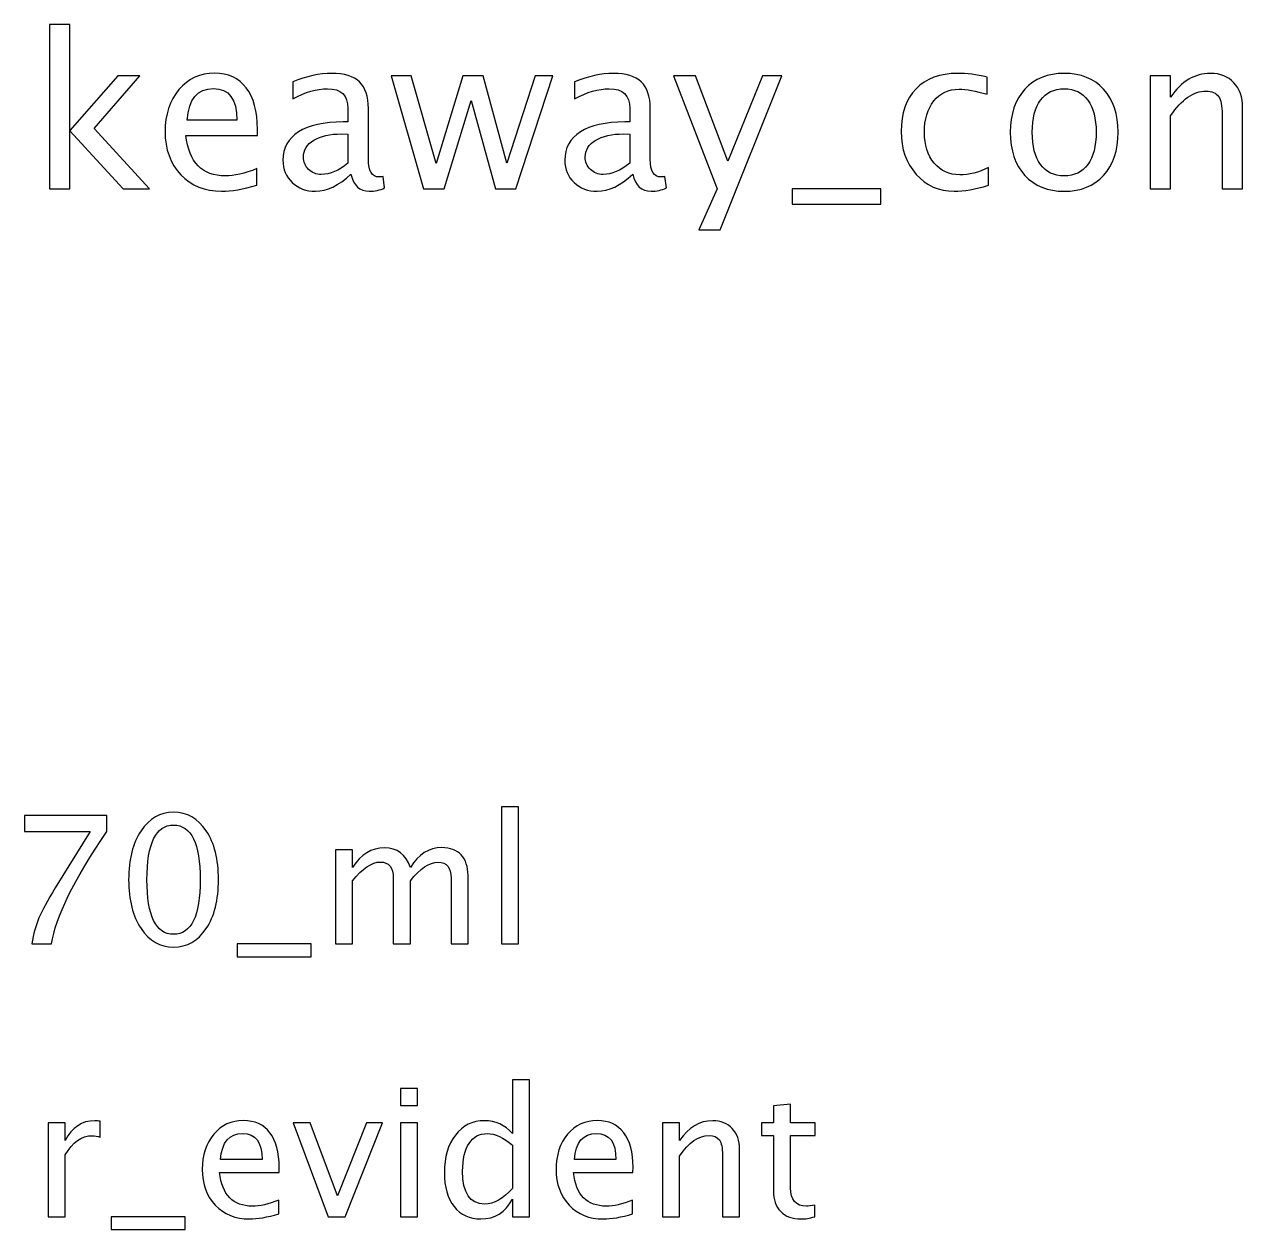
# Model space of a CAD drawing. Header units: centimetres. Extents: x -28.3 to 27.7, y -26.9 to 29.1.
# Drawn here: x -6.32 to 0.94, y 21.97 to 29.15 of the extents above; entities that cross this region are included whole.
import ezdxf

# ---------------------------------------------------------------- set-up
doc = ezdxf.new("R2010")
doc.units = ezdxf.units.CM
doc.header["$MEASUREMENT"] = 0
doc.layers.add('Layer 1', color=7, linetype='Continuous')

msp = doc.modelspace()

# ---------------------------------------------------------------- linework, layer by layer
at = {"layer": 'Layer 1'}
for points, knots in [([(-6.17231, 28.17044), (-6.17231, 28.17044), (-6.17231, 29.14961), (-6.17231, 29.14961), (-6.17231, 29.14961), (-6.17231, 29.14961), (-6.05039, 29.14961), (-6.05039, 29.14961), (-6.05039, 29.14961), (-6.05039, 29.14961), (-6.05039, 28.51694), (-6.05039, 28.51694), (-6.05039, 28.51694), (-6.05039, 28.51694), (-5.76464, 28.84354), (-5.76464, 28.84354), (-5.76464, 28.84354), (-5.76464, 28.84354), (-5.63298, 28.84354), (-5.63298, 28.84354), (-5.63298, 28.84354), (-5.63298, 28.84354), (-5.90603, 28.52943), (-5.90603, 28.52943), (-5.90603, 28.52943), (-5.90603, 28.52943), (-5.57583, 28.17044), (-5.57583, 28.17044), (-5.57583, 28.17044), (-5.57583, 28.17044), (-5.73289, 28.17044), (-5.73289, 28.17044), (-5.73289, 28.17044), (-5.73289, 28.17044), (-6.05039, 28.51567), (-6.05039, 28.51567), (-6.05039, 28.51567), (-6.05039, 28.51567), (-6.05039, 28.17044), (-6.05039, 28.17044), (-6.05039, 28.17044), (-6.05039, 28.17044), (-6.17231, 28.17044), (-6.17231, 28.17044)], [0, 0, 0, 0, 0.0833333, 0.0833333, 0.0833333, 0.0833333, 0.1666667, 0.1666667, 0.1666667, 0.1666667, 0.25, 0.25, 0.25, 0.25, 0.3333333, 0.3333333, 0.3333333, 0.3333333, 0.4166667, 0.4166667, 0.4166667, 0.4166667, 0.5, 0.5, 0.5, 0.5, 0.5833333, 0.5833333, 0.5833333, 0.5833333, 0.6666667, 0.6666667, 0.6666667, 0.6666667, 0.75, 0.75, 0.75, 0.75, 0.8333333, 0.8333333, 0.8333333, 0.8333333, 1, 1, 1, 1]), ([(-4.93596, 28.19203), (-5.01787, 28.16748), (-5.08794, 28.1552), (-5.14636, 28.1552), (-5.14636, 28.1552), (-5.24605, 28.1552), (-5.32712, 28.18822), (-5.38956, 28.25405), (-5.38956, 28.25405), (-5.452, 28.31988), (-5.48333, 28.40518), (-5.48333, 28.51017), (-5.48333, 28.51017), (-5.48333, 28.61198), (-5.45581, 28.69559), (-5.40057, 28.76099), (-5.40057, 28.76099), (-5.34532, 28.82618), (-5.27463, 28.85878), (-5.18848, 28.85878), (-5.18848, 28.85878), (-5.10699, 28.85878), (-5.04391, 28.82978), (-4.99946, 28.77179), (-4.99946, 28.77179), (-4.95501, 28.71379), (-4.93278, 28.63166), (-4.93278, 28.52519), (-4.93278, 28.52519), (-4.93278, 28.52519), (-4.93342, 28.48794), (-4.93342, 28.48794), (-4.93342, 28.48794), (-4.93342, 28.48794), (-5.35887, 28.48794), (-5.35887, 28.48794), (-5.35887, 28.48794), (-5.34109, 28.32707), (-5.26256, 28.24664), (-5.1235, 28.24664), (-5.1235, 28.24664), (-5.07248, 28.24664), (-5.01004, 28.26103), (-4.93596, 28.28982), (-4.93596, 28.28982), (-4.93596, 28.28982), (-4.93596, 28.19203), (-4.93596, 28.19203)], [0, 0, 0, 0, 0.0769231, 0.0769231, 0.0769231, 0.0769231, 0.1538462, 0.1538462, 0.1538462, 0.1538462, 0.2307692, 0.2307692, 0.2307692, 0.2307692, 0.3076923, 0.3076923, 0.3076923, 0.3076923, 0.3846154, 0.3846154, 0.3846154, 0.3846154, 0.4615385, 0.4615385, 0.4615385, 0.4615385, 0.5384615, 0.5384615, 0.5384615, 0.5384615, 0.6153846, 0.6153846, 0.6153846, 0.6153846, 0.6923077, 0.6923077, 0.6923077, 0.6923077, 0.7692308, 0.7692308, 0.7692308, 0.7692308, 0.8461538, 0.8461538, 0.8461538, 0.8461538, 1, 1, 1, 1]), ([(-4.37547, 28.25617), (-4.4487, 28.18886), (-4.51919, 28.1552), (-4.58692, 28.1552), (-4.58692, 28.1552), (-4.64259, 28.1552), (-4.68895, 28.17256), (-4.72556, 28.20748), (-4.72556, 28.20748), (-4.76239, 28.24241), (-4.78081, 28.28643), (-4.78081, 28.33956), (-4.78081, 28.33956), (-4.78081, 28.41301), (-4.74991, 28.46953), (-4.6881, 28.5089), (-4.6881, 28.5089), (-4.62629, 28.54827), (-4.5376, 28.56795), (-4.42203, 28.56795), (-4.42203, 28.56795), (-4.42203, 28.56795), (-4.39346, 28.56795), (-4.39346, 28.56795), (-4.39346, 28.56795), (-4.39346, 28.56795), (-4.39346, 28.64902), (-4.39346, 28.64902), (-4.39346, 28.64902), (-4.39346, 28.72712), (-4.4341, 28.76607), (-4.51559, 28.76607), (-4.51559, 28.76607), (-4.57867, 28.76607), (-4.64767, 28.74617), (-4.72239, 28.70638), (-4.72239, 28.70638), (-4.72239, 28.70638), (-4.72239, 28.80671), (-4.72239, 28.80671), (-4.72239, 28.80671), (-4.64026, 28.84058), (-4.56279, 28.85751), (-4.49019, 28.85751), (-4.49019, 28.85751), (-4.41547, 28.85751), (-4.36023, 28.84058), (-4.32488, 28.8065), (-4.32488, 28.8065), (-4.28932, 28.77242), (-4.27154, 28.71993), (-4.27154, 28.64902), (-4.27154, 28.64902), (-4.27154, 28.64902), (-4.27154, 28.34485), (-4.27154, 28.34485), (-4.27154, 28.34485), (-4.27154, 28.27522), (-4.25016, 28.24029), (-4.20719, 28.24029), (-4.20719, 28.24029), (-4.2019, 28.24029), (-4.19407, 28.24114), (-4.1837, 28.24283), (-4.1837, 28.24283), (-4.1837, 28.24283), (-4.17502, 28.1751), (-4.17502, 28.1751), (-4.17502, 28.1751), (-4.20275, 28.16176), (-4.23323, 28.1552), (-4.26667, 28.1552), (-4.26667, 28.1552), (-4.32361, 28.1552), (-4.3598, 28.18886), (-4.37547, 28.25617)], [0, 0, 0, 0, 0.05, 0.05, 0.05, 0.05, 0.1, 0.1, 0.1, 0.1, 0.15, 0.15, 0.15, 0.15, 0.2, 0.2, 0.2, 0.2, 0.25, 0.25, 0.25, 0.25, 0.3, 0.3, 0.3, 0.3, 0.35, 0.35, 0.35, 0.35, 0.4, 0.4, 0.4, 0.4, 0.45, 0.45, 0.45, 0.45, 0.5, 0.5, 0.5, 0.5, 0.55, 0.55, 0.55, 0.55, 0.6, 0.6, 0.6, 0.6, 0.65, 0.65, 0.65, 0.65, 0.7, 0.7, 0.7, 0.7, 0.75, 0.75, 0.75, 0.75, 0.8, 0.8, 0.8, 0.8, 0.85, 0.85, 0.85, 0.85, 0.9, 0.9, 0.9, 0.9, 1, 1, 1, 1]), ([(-3.9424, 28.17044), (-3.9424, 28.17044), (-4.13544, 28.84354), (-4.13544, 28.84354), (-4.13544, 28.84354), (-4.13544, 28.84354), (-4.01648, 28.84354), (-4.01648, 28.84354), (-4.01648, 28.84354), (-4.01648, 28.84354), (-3.86853, 28.32094), (-3.86853, 28.32094), (-3.86853, 28.32094), (-3.86853, 28.32094), (-3.70893, 28.84354), (-3.70893, 28.84354), (-3.70893, 28.84354), (-3.70893, 28.84354), (-3.58701, 28.84354), (-3.58701, 28.84354), (-3.58701, 28.84354), (-3.58701, 28.84354), (-3.44668, 28.32178), (-3.44668, 28.32178), (-3.44668, 28.32178), (-3.44668, 28.32178), (-3.27692, 28.84354), (-3.27692, 28.84354), (-3.27692, 28.84354), (-3.27692, 28.84354), (-3.17278, 28.84354), (-3.17278, 28.84354), (-3.17278, 28.84354), (-3.17278, 28.84354), (-3.39249, 28.17044), (-3.39249, 28.17044), (-3.39249, 28.17044), (-3.39249, 28.17044), (-3.51441, 28.17044), (-3.51441, 28.17044), (-3.51441, 28.17044), (-3.51441, 28.17044), (-3.65877, 28.69537), (-3.65877, 28.69537), (-3.65877, 28.69537), (-3.65877, 28.69537), (-3.82048, 28.17044), (-3.82048, 28.17044), (-3.82048, 28.17044), (-3.82048, 28.17044), (-3.9424, 28.17044), (-3.9424, 28.17044)], [0, 0, 0, 0, 0.0714286, 0.0714286, 0.0714286, 0.0714286, 0.1428571, 0.1428571, 0.1428571, 0.1428571, 0.2142857, 0.2142857, 0.2142857, 0.2142857, 0.2857143, 0.2857143, 0.2857143, 0.2857143, 0.3571429, 0.3571429, 0.3571429, 0.3571429, 0.4285714, 0.4285714, 0.4285714, 0.4285714, 0.5, 0.5, 0.5, 0.5, 0.5714286, 0.5714286, 0.5714286, 0.5714286, 0.6428571, 0.6428571, 0.6428571, 0.6428571, 0.7142857, 0.7142857, 0.7142857, 0.7142857, 0.7857143, 0.7857143, 0.7857143, 0.7857143, 0.8571429, 0.8571429, 0.8571429, 0.8571429, 1, 1, 1, 1]), ([(-2.69568, 28.25617), (-2.76891, 28.18886), (-2.8394, 28.1552), (-2.90713, 28.1552), (-2.90713, 28.1552), (-2.9628, 28.1552), (-3.00916, 28.17256), (-3.04577, 28.20748), (-3.04577, 28.20748), (-3.0826, 28.24241), (-3.10102, 28.28643), (-3.10102, 28.33956), (-3.10102, 28.33956), (-3.10102, 28.41301), (-3.07012, 28.46953), (-3.00831, 28.5089), (-3.00831, 28.5089), (-2.9465, 28.54827), (-2.85781, 28.56795), (-2.74224, 28.56795), (-2.74224, 28.56795), (-2.74224, 28.56795), (-2.71367, 28.56795), (-2.71367, 28.56795), (-2.71367, 28.56795), (-2.71367, 28.56795), (-2.71367, 28.64902), (-2.71367, 28.64902), (-2.71367, 28.64902), (-2.71367, 28.72712), (-2.75431, 28.76607), (-2.8358, 28.76607), (-2.8358, 28.76607), (-2.89888, 28.76607), (-2.96788, 28.74617), (-3.0426, 28.70638), (-3.0426, 28.70638), (-3.0426, 28.70638), (-3.0426, 28.80671), (-3.0426, 28.80671), (-3.0426, 28.80671), (-2.96047, 28.84058), (-2.883, 28.85751), (-2.8104, 28.85751), (-2.8104, 28.85751), (-2.73568, 28.85751), (-2.68044, 28.84058), (-2.64509, 28.8065), (-2.64509, 28.8065), (-2.60953, 28.77242), (-2.59175, 28.71993), (-2.59175, 28.64902), (-2.59175, 28.64902), (-2.59175, 28.64902), (-2.59175, 28.34485), (-2.59175, 28.34485), (-2.59175, 28.34485), (-2.59175, 28.27522), (-2.57037, 28.24029), (-2.5274, 28.24029), (-2.5274, 28.24029), (-2.52211, 28.24029), (-2.51428, 28.24114), (-2.50391, 28.24283), (-2.50391, 28.24283), (-2.50391, 28.24283), (-2.49523, 28.1751), (-2.49523, 28.1751), (-2.49523, 28.1751), (-2.52296, 28.16176), (-2.55344, 28.1552), (-2.58688, 28.1552), (-2.58688, 28.1552), (-2.64382, 28.1552), (-2.68001, 28.18886), (-2.69568, 28.25617)], [0, 0, 0, 0, 0.05, 0.05, 0.05, 0.05, 0.1, 0.1, 0.1, 0.1, 0.15, 0.15, 0.15, 0.15, 0.2, 0.2, 0.2, 0.2, 0.25, 0.25, 0.25, 0.25, 0.3, 0.3, 0.3, 0.3, 0.35, 0.35, 0.35, 0.35, 0.4, 0.4, 0.4, 0.4, 0.45, 0.45, 0.45, 0.45, 0.5, 0.5, 0.5, 0.5, 0.55, 0.55, 0.55, 0.55, 0.6, 0.6, 0.6, 0.6, 0.65, 0.65, 0.65, 0.65, 0.7, 0.7, 0.7, 0.7, 0.75, 0.75, 0.75, 0.75, 0.8, 0.8, 0.8, 0.8, 0.85, 0.85, 0.85, 0.85, 0.9, 0.9, 0.9, 0.9, 1, 1, 1, 1]), ([(-2.30156, 27.92533), (-2.30156, 27.92533), (-2.19234, 28.16959), (-2.19234, 28.16959), (-2.19234, 28.16959), (-2.19234, 28.16959), (-2.45311, 28.84354), (-2.45311, 28.84354), (-2.45311, 28.84354), (-2.45311, 28.84354), (-2.3223, 28.84354), (-2.3223, 28.84354), (-2.3223, 28.84354), (-2.3223, 28.84354), (-2.12841, 28.33385), (-2.12841, 28.33385), (-2.12841, 28.33385), (-2.12841, 28.33385), (-1.92161, 28.84354), (-1.92161, 28.84354), (-1.92161, 28.84354), (-1.92161, 28.84354), (-1.80668, 28.84354), (-1.80668, 28.84354), (-1.80668, 28.84354), (-1.80668, 28.84354), (-2.17456, 27.92533), (-2.17456, 27.92533), (-2.17456, 27.92533), (-2.17456, 27.92533), (-2.30156, 27.92533), (-2.30156, 27.92533)], [0, 0, 0, 0, 0.1111111, 0.1111111, 0.1111111, 0.1111111, 0.2222222, 0.2222222, 0.2222222, 0.2222222, 0.3333333, 0.3333333, 0.3333333, 0.3333333, 0.4444444, 0.4444444, 0.4444444, 0.4444444, 0.5555556, 0.5555556, 0.5555556, 0.5555556, 0.6666667, 0.6666667, 0.6666667, 0.6666667, 0.7777778, 0.7777778, 0.7777778, 0.7777778, 1, 1, 1, 1]), ([(-0.57541, 28.19076), (-0.65436, 28.16705), (-0.72252, 28.1552), (-0.77988, 28.1552), (-0.77988, 28.1552), (-0.8709, 28.1552), (-0.94625, 28.18886), (-1.00615, 28.25595), (-1.00615, 28.25595), (-1.06605, 28.32326), (-1.09611, 28.40814), (-1.09611, 28.51038), (-1.09611, 28.51038), (-1.09611, 28.6196), (-1.06648, 28.7049), (-1.00721, 28.76586), (-1.00721, 28.76586), (-0.94794, 28.82703), (-0.86518, 28.85751), (-0.75892, 28.85751), (-0.75892, 28.85751), (-0.70664, 28.85751), (-0.6478, 28.85031), (-0.58303, 28.83592), (-0.58303, 28.83592), (-0.58303, 28.83592), (-0.58303, 28.73305), (-0.58303, 28.73305), (-0.58303, 28.73305), (-0.65182, 28.75337), (-0.70791, 28.76353), (-0.75109, 28.76353), (-0.75109, 28.76353), (-0.81375, 28.76353), (-0.86391, 28.74004), (-0.90138, 28.69326), (-0.90138, 28.69326), (-0.93884, 28.64648), (-0.95768, 28.58404), (-0.95768, 28.50614), (-0.95768, 28.50614), (-0.95768, 28.43058), (-0.93821, 28.36962), (-0.89947, 28.32284), (-0.89947, 28.32284), (-0.86074, 28.27627), (-0.81015, 28.25299), (-0.74728, 28.25299), (-0.74728, 28.25299), (-0.69161, 28.25299), (-0.63446, 28.26738), (-0.57541, 28.29617), (-0.57541, 28.29617), (-0.57541, 28.29617), (-0.57541, 28.19076), (-0.57541, 28.19076)], [0, 0, 0, 0, 0.0666667, 0.0666667, 0.0666667, 0.0666667, 0.1333333, 0.1333333, 0.1333333, 0.1333333, 0.2, 0.2, 0.2, 0.2, 0.2666667, 0.2666667, 0.2666667, 0.2666667, 0.3333333, 0.3333333, 0.3333333, 0.3333333, 0.4, 0.4, 0.4, 0.4, 0.4666667, 0.4666667, 0.4666667, 0.4666667, 0.5333333, 0.5333333, 0.5333333, 0.5333333, 0.6, 0.6, 0.6, 0.6, 0.6666667, 0.6666667, 0.6666667, 0.6666667, 0.7333333, 0.7333333, 0.7333333, 0.7333333, 0.8, 0.8, 0.8, 0.8, 0.8666667, 0.8666667, 0.8666667, 0.8666667, 1, 1, 1, 1]), ([(-0.12435, 28.1552), (-0.2232, 28.1552), (-0.30151, 28.18674), (-0.35909, 28.24982), (-0.35909, 28.24982), (-0.41687, 28.31289), (-0.44566, 28.39862), (-0.44566, 28.50678), (-0.44566, 28.50678), (-0.44566, 28.61473), (-0.41687, 28.70024), (-0.35909, 28.76311), (-0.35909, 28.76311), (-0.30151, 28.82597), (-0.2232, 28.85751), (-0.12435, 28.85751), (-0.12435, 28.85751), (-0.0255, 28.85751), (0.05282, 28.82597), (0.11039, 28.76311), (0.11039, 28.76311), (0.16817, 28.70024), (0.19696, 28.61473), (0.19696, 28.50678), (0.19696, 28.50678), (0.19696, 28.39862), (0.16817, 28.31289), (0.11039, 28.24982), (0.11039, 28.24982), (0.05282, 28.18674), (-0.0255, 28.1552), (-0.12435, 28.1552)], [0, 0, 0, 0, 0.1111111, 0.1111111, 0.1111111, 0.1111111, 0.2222222, 0.2222222, 0.2222222, 0.2222222, 0.3333333, 0.3333333, 0.3333333, 0.3333333, 0.4444444, 0.4444444, 0.4444444, 0.4444444, 0.5555556, 0.5555556, 0.5555556, 0.5555556, 0.6666667, 0.6666667, 0.6666667, 0.6666667, 0.7777778, 0.7777778, 0.7777778, 0.7777778, 1, 1, 1, 1]), ([(0.38788, 28.17044), (0.38788, 28.17044), (0.38788, 28.84354), (0.38788, 28.84354), (0.38788, 28.84354), (0.38788, 28.84354), (0.5098, 28.84354), (0.5098, 28.84354), (0.5098, 28.84354), (0.5098, 28.84354), (0.5098, 28.71633), (0.5098, 28.71633), (0.5098, 28.71633), (0.57436, 28.81052), (0.65352, 28.85751), (0.74708, 28.85751), (0.74708, 28.85751), (0.80592, 28.85751), (0.8527, 28.8391), (0.8872, 28.80205), (0.8872, 28.80205), (0.9217, 28.76522), (0.93906, 28.71548), (0.93906, 28.65325), (0.93906, 28.65325), (0.93906, 28.65325), (0.93906, 28.17044), (0.93906, 28.17044), (0.93906, 28.17044), (0.93906, 28.17044), (0.81714, 28.17044), (0.81714, 28.17044), (0.81714, 28.17044), (0.81714, 28.17044), (0.81714, 28.61346), (0.81714, 28.61346), (0.81714, 28.61346), (0.81714, 28.66341), (0.80973, 28.69897), (0.79513, 28.72014), (0.79513, 28.72014), (0.78031, 28.74152), (0.75597, 28.7521), (0.72189, 28.7521), (0.72189, 28.7521), (0.64696, 28.7521), (0.57626, 28.70321), (0.5098, 28.60542), (0.5098, 28.60542), (0.5098, 28.60542), (0.5098, 28.17044), (0.5098, 28.17044), (0.5098, 28.17044), (0.5098, 28.17044), (0.38788, 28.17044), (0.38788, 28.17044)], [0, 0, 0, 0, 0.0666667, 0.0666667, 0.0666667, 0.0666667, 0.1333333, 0.1333333, 0.1333333, 0.1333333, 0.2, 0.2, 0.2, 0.2, 0.2666667, 0.2666667, 0.2666667, 0.2666667, 0.3333333, 0.3333333, 0.3333333, 0.3333333, 0.4, 0.4, 0.4, 0.4, 0.4666667, 0.4666667, 0.4666667, 0.4666667, 0.5333333, 0.5333333, 0.5333333, 0.5333333, 0.6, 0.6, 0.6, 0.6, 0.6666667, 0.6666667, 0.6666667, 0.6666667, 0.7333333, 0.7333333, 0.7333333, 0.7333333, 0.8, 0.8, 0.8, 0.8, 0.8666667, 0.8666667, 0.8666667, 0.8666667, 1, 1, 1, 1]), ([(-5.35252, 28.57938), (-5.35252, 28.57938), (-5.05534, 28.57938), (-5.05534, 28.57938), (-5.05534, 28.57938), (-5.05534, 28.70469), (-5.10212, 28.76734), (-5.19546, 28.76734), (-5.19546, 28.76734), (-5.28944, 28.76734), (-5.34172, 28.70469), (-5.35252, 28.57938)], [0, 0, 0, 0, 0.25, 0.25, 0.25, 0.25, 0.5, 0.5, 0.5, 0.5, 1, 1, 1, 1]), ([(-0.12456, 28.24664), (-0.06424, 28.24664), (-0.01725, 28.26929), (0.0162, 28.3148), (0.0162, 28.3148), (0.04943, 28.36009), (0.06615, 28.42423), (0.06615, 28.50678), (0.06615, 28.50678), (0.06615, 28.58912), (0.04943, 28.65304), (0.0162, 28.69834), (0.0162, 28.69834), (-0.01725, 28.74342), (-0.06424, 28.76607), (-0.12456, 28.76607), (-0.12456, 28.76607), (-0.1851, 28.76607), (-0.23209, 28.74342), (-0.26511, 28.69834), (-0.26511, 28.69834), (-0.29834, 28.65304), (-0.31485, 28.58912), (-0.31485, 28.50678), (-0.31485, 28.50678), (-0.31485, 28.42423), (-0.29834, 28.36009), (-0.26511, 28.3148), (-0.26511, 28.3148), (-0.23209, 28.26929), (-0.1851, 28.24664), (-0.12456, 28.24664)], [0, 0, 0, 0, 0.1111111, 0.1111111, 0.1111111, 0.1111111, 0.2222222, 0.2222222, 0.2222222, 0.2222222, 0.3333333, 0.3333333, 0.3333333, 0.3333333, 0.4444444, 0.4444444, 0.4444444, 0.4444444, 0.5555556, 0.5555556, 0.5555556, 0.5555556, 0.6666667, 0.6666667, 0.6666667, 0.6666667, 0.7777778, 0.7777778, 0.7777778, 0.7777778, 1, 1, 1, 1]), ([(-4.39346, 28.32263), (-4.39346, 28.32263), (-4.39346, 28.49556), (-4.39346, 28.49556), (-4.39346, 28.49556), (-4.39346, 28.49556), (-4.43262, 28.49683), (-4.43262, 28.49683), (-4.43262, 28.49683), (-4.50035, 28.49683), (-4.55496, 28.48434), (-4.59666, 28.45937), (-4.59666, 28.45937), (-4.63815, 28.43418), (-4.65889, 28.40095), (-4.65889, 28.35946), (-4.65889, 28.35946), (-4.65889, 28.33046), (-4.64852, 28.30591), (-4.62799, 28.2858), (-4.62799, 28.2858), (-4.60724, 28.26569), (-4.58205, 28.25553), (-4.55221, 28.25553), (-4.55221, 28.25553), (-4.50141, 28.25553), (-4.44849, 28.27797), (-4.39346, 28.32263)], [0, 0, 0, 0, 0.125, 0.125, 0.125, 0.125, 0.25, 0.25, 0.25, 0.25, 0.375, 0.375, 0.375, 0.375, 0.5, 0.5, 0.5, 0.5, 0.625, 0.625, 0.625, 0.625, 0.75, 0.75, 0.75, 0.75, 1, 1, 1, 1]), ([(-2.71367, 28.32263), (-2.71367, 28.32263), (-2.71367, 28.49556), (-2.71367, 28.49556), (-2.71367, 28.49556), (-2.71367, 28.49556), (-2.75283, 28.49683), (-2.75283, 28.49683), (-2.75283, 28.49683), (-2.82056, 28.49683), (-2.87517, 28.48434), (-2.91687, 28.45937), (-2.91687, 28.45937), (-2.95836, 28.43418), (-2.9791, 28.40095), (-2.9791, 28.35946), (-2.9791, 28.35946), (-2.9791, 28.33046), (-2.96873, 28.30591), (-2.9482, 28.2858), (-2.9482, 28.2858), (-2.92745, 28.26569), (-2.90226, 28.25553), (-2.87242, 28.25553), (-2.87242, 28.25553), (-2.82162, 28.25553), (-2.7687, 28.27797), (-2.71367, 28.32263)], [0, 0, 0, 0, 0.125, 0.125, 0.125, 0.125, 0.25, 0.25, 0.25, 0.25, 0.375, 0.375, 0.375, 0.375, 0.5, 0.5, 0.5, 0.5, 0.625, 0.625, 0.625, 0.625, 0.75, 0.75, 0.75, 0.75, 1, 1, 1, 1]), ([(-1.74635, 28.079), (-1.74635, 28.079), (-1.74635, 28.17044), (-1.74635, 28.17044), (-1.74635, 28.17044), (-1.74635, 28.17044), (-1.21803, 28.17044), (-1.21803, 28.17044), (-1.21803, 28.17044), (-1.21803, 28.17044), (-1.21803, 28.079), (-1.21803, 28.079), (-1.21803, 28.079), (-1.21803, 28.079), (-1.74635, 28.079), (-1.74635, 28.079)], [0, 0, 0, 0, 0.2, 0.2, 0.2, 0.2, 0.4, 0.4, 0.4, 0.4, 0.6, 0.6, 0.6, 0.6, 1, 1, 1, 1]), ([(-3.47891, 23.67044), (-3.47891, 23.67044), (-3.47891, 24.48641), (-3.47891, 24.48641), (-3.47891, 24.48641), (-3.47891, 24.48641), (-3.37731, 24.48641), (-3.37731, 24.48641), (-3.37731, 24.48641), (-3.37731, 24.48641), (-3.37731, 23.67044), (-3.37731, 23.67044), (-3.37731, 23.67044), (-3.37731, 23.67044), (-3.47891, 23.67044), (-3.47891, 23.67044)], [0, 0, 0, 0, 0.2, 0.2, 0.2, 0.2, 0.4, 0.4, 0.4, 0.4, 0.6, 0.6, 0.6, 0.6, 1, 1, 1, 1]), ([(-6.27749, 23.67044), (-6.26761, 23.73006), (-6.25333, 23.78174), (-6.23498, 23.82513), (-6.23498, 23.82513), (-6.21664, 23.86852), (-6.184, 23.92832), (-6.13744, 24.00417), (-6.13744, 24.00417), (-6.13744, 24.00417), (-5.9293, 24.34036), (-5.9293, 24.34036), (-5.9293, 24.34036), (-5.9293, 24.34036), (-6.32194, 24.34036), (-6.32194, 24.34036), (-6.32194, 24.34036), (-6.32194, 24.34036), (-6.32194, 24.43561), (-6.32194, 24.43561), (-6.32194, 24.43561), (-6.32194, 24.43561), (-5.83088, 24.43561), (-5.83088, 24.43561), (-5.83088, 24.43561), (-5.83088, 24.43561), (-5.83088, 24.34036), (-5.83088, 24.34036), (-5.83088, 24.34036), (-6.02684, 24.05109), (-6.13656, 23.82778), (-6.16002, 23.67044), (-6.16002, 23.67044), (-6.16002, 23.67044), (-6.27749, 23.67044), (-6.27749, 23.67044)], [0, 0, 0, 0, 0.1, 0.1, 0.1, 0.1, 0.2, 0.2, 0.2, 0.2, 0.3, 0.3, 0.3, 0.3, 0.4, 0.4, 0.4, 0.4, 0.5, 0.5, 0.5, 0.5, 0.6, 0.6, 0.6, 0.6, 0.7, 0.7, 0.7, 0.7, 0.8, 0.8, 0.8, 0.8, 1, 1, 1, 1]), ([(-5.43259, 23.65139), (-5.51284, 23.65139), (-5.57758, 23.68826), (-5.62661, 23.76181), (-5.62661, 23.76181), (-5.67583, 23.83536), (-5.70035, 23.93238), (-5.70035, 24.05303), (-5.70035, 24.05303), (-5.70035, 24.17368), (-5.67583, 24.27069), (-5.62661, 24.34424), (-5.62661, 24.34424), (-5.57758, 24.4178), (-5.51284, 24.45466), (-5.43259, 24.45466), (-5.43259, 24.45466), (-5.35198, 24.45466), (-5.28724, 24.41797), (-5.23821, 24.3446), (-5.23821, 24.3446), (-5.18935, 24.27122), (-5.16483, 24.17403), (-5.16483, 24.05303), (-5.16483, 24.05303), (-5.16483, 23.93238), (-5.18935, 23.83536), (-5.23821, 23.76181), (-5.23821, 23.76181), (-5.28724, 23.68826), (-5.35198, 23.65139), (-5.43259, 23.65139)], [0, 0, 0, 0, 0.1111111, 0.1111111, 0.1111111, 0.1111111, 0.2222222, 0.2222222, 0.2222222, 0.2222222, 0.3333333, 0.3333333, 0.3333333, 0.3333333, 0.4444444, 0.4444444, 0.4444444, 0.4444444, 0.5555556, 0.5555556, 0.5555556, 0.5555556, 0.6666667, 0.6666667, 0.6666667, 0.6666667, 0.7777778, 0.7777778, 0.7777778, 0.7777778, 1, 1, 1, 1]), ([(-5.43276, 23.72759), (-5.32675, 23.72759), (-5.27384, 23.83607), (-5.27384, 24.05303), (-5.27384, 24.05303), (-5.27384, 24.26998), (-5.32675, 24.37846), (-5.43276, 24.37846), (-5.43276, 24.37846), (-5.53842, 24.37846), (-5.59134, 24.26998), (-5.59134, 24.05303), (-5.59134, 24.05303), (-5.59134, 23.83607), (-5.53842, 23.72759), (-5.43276, 23.72759)], [0, 0, 0, 0, 0.2, 0.2, 0.2, 0.2, 0.4, 0.4, 0.4, 0.4, 0.6, 0.6, 0.6, 0.6, 1, 1, 1, 1]), ([(-4.46704, 23.67044), (-4.46704, 23.67044), (-4.46704, 24.23135), (-4.46704, 24.23135), (-4.46704, 24.23135), (-4.46704, 24.23135), (-4.36544, 24.23135), (-4.36544, 24.23135), (-4.36544, 24.23135), (-4.36544, 24.23135), (-4.36544, 24.12535), (-4.36544, 24.12535), (-4.36544, 24.12535), (-4.31588, 24.20384), (-4.25238, 24.243), (-4.17459, 24.243), (-4.17459, 24.243), (-4.09962, 24.243), (-4.04865, 24.20384), (-4.02148, 24.12535), (-4.02148, 24.12535), (-3.97333, 24.20454), (-3.91054, 24.24405), (-3.83345, 24.24405), (-3.83345, 24.24405), (-3.78424, 24.24405), (-3.74596, 24.22959), (-3.71862, 24.20049), (-3.71862, 24.20049), (-3.69128, 24.17138), (-3.67753, 24.13064), (-3.67753, 24.07825), (-3.67753, 24.07825), (-3.67753, 24.07825), (-3.67753, 23.67044), (-3.67753, 23.67044), (-3.67753, 23.67044), (-3.67753, 23.67044), (-3.77913, 23.67044), (-3.77913, 23.67044), (-3.77913, 23.67044), (-3.77913, 23.67044), (-3.77913, 24.06149), (-3.77913, 24.06149), (-3.77913, 24.06149), (-3.77913, 24.12535), (-3.80453, 24.15727), (-3.85533, 24.15727), (-3.85533, 24.15727), (-3.90807, 24.15727), (-3.96345, 24.12005), (-4.02148, 24.04544), (-4.02148, 24.04544), (-4.02148, 24.04544), (-4.02148, 23.67044), (-4.02148, 23.67044), (-4.02148, 23.67044), (-4.02148, 23.67044), (-4.12308, 23.67044), (-4.12308, 23.67044), (-4.12308, 23.67044), (-4.12308, 23.67044), (-4.12308, 24.06185), (-4.12308, 24.06185), (-4.12308, 24.06185), (-4.12308, 24.12623), (-4.14884, 24.15833), (-4.20052, 24.15833), (-4.20052, 24.15833), (-4.25185, 24.15833), (-4.30688, 24.12094), (-4.36544, 24.04597), (-4.36544, 24.04597), (-4.36544, 24.04597), (-4.36544, 23.67044), (-4.36544, 23.67044), (-4.36544, 23.67044), (-4.36544, 23.67044), (-4.46704, 23.67044), (-4.46704, 23.67044)], [0, 0, 0, 0, 0.047619, 0.047619, 0.047619, 0.047619, 0.0952381, 0.0952381, 0.0952381, 0.0952381, 0.1428571, 0.1428571, 0.1428571, 0.1428571, 0.1904762, 0.1904762, 0.1904762, 0.1904762, 0.2380952, 0.2380952, 0.2380952, 0.2380952, 0.2857143, 0.2857143, 0.2857143, 0.2857143, 0.3333333, 0.3333333, 0.3333333, 0.3333333, 0.3809524, 0.3809524, 0.3809524, 0.3809524, 0.4285714, 0.4285714, 0.4285714, 0.4285714, 0.4761905, 0.4761905, 0.4761905, 0.4761905, 0.5238095, 0.5238095, 0.5238095, 0.5238095, 0.5714286, 0.5714286, 0.5714286, 0.5714286, 0.6190476, 0.6190476, 0.6190476, 0.6190476, 0.6666667, 0.6666667, 0.6666667, 0.6666667, 0.7142857, 0.7142857, 0.7142857, 0.7142857, 0.7619048, 0.7619048, 0.7619048, 0.7619048, 0.8095238, 0.8095238, 0.8095238, 0.8095238, 0.8571429, 0.8571429, 0.8571429, 0.8571429, 0.9047619, 0.9047619, 0.9047619, 0.9047619, 1, 1, 1, 1]), ([(-5.05335, 23.59424), (-5.05335, 23.59424), (-5.05335, 23.67044), (-5.05335, 23.67044), (-5.05335, 23.67044), (-5.05335, 23.67044), (-4.61308, 23.67044), (-4.61308, 23.67044), (-4.61308, 23.67044), (-4.61308, 23.67044), (-4.61308, 23.59424), (-4.61308, 23.59424), (-4.61308, 23.59424), (-4.61308, 23.59424), (-5.05335, 23.59424), (-5.05335, 23.59424)], [0, 0, 0, 0, 0.2, 0.2, 0.2, 0.2, 0.4, 0.4, 0.4, 0.4, 0.6, 0.6, 0.6, 0.6, 1, 1, 1, 1]), ([(-4.08029, 22.7077), (-4.08029, 22.7077), (-4.08029, 22.8093), (-4.08029, 22.8093), (-4.08029, 22.8093), (-4.08029, 22.8093), (-3.97869, 22.8093), (-3.97869, 22.8093), (-3.97869, 22.8093), (-3.97869, 22.8093), (-3.97869, 22.7077), (-3.97869, 22.7077), (-3.97869, 22.7077), (-3.97869, 22.7077), (-4.08029, 22.7077), (-4.08029, 22.7077)], [0, 0, 0, 0, 0.2, 0.2, 0.2, 0.2, 0.4, 0.4, 0.4, 0.4, 0.6, 0.6, 0.6, 0.6, 1, 1, 1, 1]), ([(-3.41354, 22.04413), (-3.41354, 22.04413), (-3.41354, 22.14943), (-3.41354, 22.14943), (-3.41354, 22.14943), (-3.45499, 22.07076), (-3.51743, 22.03143), (-3.60086, 22.03143), (-3.60086, 22.03143), (-3.6686, 22.03143), (-3.72187, 22.05595), (-3.76067, 22.10516), (-3.76067, 22.10516), (-3.79948, 22.15437), (-3.81888, 22.22158), (-3.81888, 22.30677), (-3.81888, 22.30677), (-3.81888, 22.39991), (-3.79683, 22.47487), (-3.75291, 22.53167), (-3.75291, 22.53167), (-3.70881, 22.58829), (-3.65096, 22.61669), (-3.57917, 22.61669), (-3.57917, 22.61669), (-3.51267, 22.61669), (-3.45728, 22.59129), (-3.41354, 22.54031), (-3.41354, 22.54031), (-3.41354, 22.54031), (-3.41354, 22.8601), (-3.41354, 22.8601), (-3.41354, 22.8601), (-3.41354, 22.8601), (-3.31194, 22.8601), (-3.31194, 22.8601), (-3.31194, 22.8601), (-3.31194, 22.8601), (-3.31194, 22.04413), (-3.31194, 22.04413), (-3.31194, 22.04413), (-3.31194, 22.04413), (-3.41354, 22.04413), (-3.41354, 22.04413)], [0, 0, 0, 0, 0.0833333, 0.0833333, 0.0833333, 0.0833333, 0.1666667, 0.1666667, 0.1666667, 0.1666667, 0.25, 0.25, 0.25, 0.25, 0.3333333, 0.3333333, 0.3333333, 0.3333333, 0.4166667, 0.4166667, 0.4166667, 0.4166667, 0.5, 0.5, 0.5, 0.5, 0.5833333, 0.5833333, 0.5833333, 0.5833333, 0.6666667, 0.6666667, 0.6666667, 0.6666667, 0.75, 0.75, 0.75, 0.75, 0.8333333, 0.8333333, 0.8333333, 0.8333333, 1, 1, 1, 1]), ([(-1.61103, 22.04431), (-1.64242, 22.03566), (-1.66976, 22.03143), (-1.69287, 22.03143), (-1.69287, 22.03143), (-1.74473, 22.03143), (-1.78512, 22.04625), (-1.81405, 22.07588), (-1.81405, 22.07588), (-1.84315, 22.10551), (-1.85762, 22.14661), (-1.85762, 22.19935), (-1.85762, 22.19935), (-1.85762, 22.19935), (-1.85762, 22.52885), (-1.85762, 22.52885), (-1.85762, 22.52885), (-1.85762, 22.52885), (-1.92782, 22.52885), (-1.92782, 22.52885), (-1.92782, 22.52885), (-1.92782, 22.52885), (-1.92782, 22.60504), (-1.92782, 22.60504), (-1.92782, 22.60504), (-1.92782, 22.60504), (-1.85762, 22.60504), (-1.85762, 22.60504), (-1.85762, 22.60504), (-1.85762, 22.60504), (-1.85762, 22.70647), (-1.85762, 22.70647), (-1.85762, 22.70647), (-1.85762, 22.70647), (-1.75602, 22.71617), (-1.75602, 22.71617), (-1.75602, 22.71617), (-1.75602, 22.71617), (-1.75602, 22.60504), (-1.75602, 22.60504), (-1.75602, 22.60504), (-1.75602, 22.60504), (-1.60891, 22.60504), (-1.60891, 22.60504), (-1.60891, 22.60504), (-1.60891, 22.60504), (-1.60891, 22.52885), (-1.60891, 22.52885), (-1.60891, 22.52885), (-1.60891, 22.52885), (-1.75602, 22.52885), (-1.75602, 22.52885), (-1.75602, 22.52885), (-1.75602, 22.52885), (-1.75602, 22.2177), (-1.75602, 22.2177), (-1.75602, 22.2177), (-1.75602, 22.14432), (-1.72409, 22.10763), (-1.66041, 22.10763), (-1.66041, 22.10763), (-1.64683, 22.10763), (-1.63043, 22.10992), (-1.61103, 22.11433), (-1.61103, 22.11433), (-1.61103, 22.11433), (-1.61103, 22.04431), (-1.61103, 22.04431)], [0, 0, 0, 0, 0.0555556, 0.0555556, 0.0555556, 0.0555556, 0.1111111, 0.1111111, 0.1111111, 0.1111111, 0.1666667, 0.1666667, 0.1666667, 0.1666667, 0.2222222, 0.2222222, 0.2222222, 0.2222222, 0.2777778, 0.2777778, 0.2777778, 0.2777778, 0.3333333, 0.3333333, 0.3333333, 0.3333333, 0.3888889, 0.3888889, 0.3888889, 0.3888889, 0.4444444, 0.4444444, 0.4444444, 0.4444444, 0.5, 0.5, 0.5, 0.5, 0.5555556, 0.5555556, 0.5555556, 0.5555556, 0.6111111, 0.6111111, 0.6111111, 0.6111111, 0.6666667, 0.6666667, 0.6666667, 0.6666667, 0.7222222, 0.7222222, 0.7222222, 0.7222222, 0.7777778, 0.7777778, 0.7777778, 0.7777778, 0.8333333, 0.8333333, 0.8333333, 0.8333333, 0.8888889, 0.8888889, 0.8888889, 0.8888889, 1, 1, 1, 1]), ([(-6.17984, 22.04413), (-6.17984, 22.04413), (-6.17984, 22.60504), (-6.17984, 22.60504), (-6.17984, 22.60504), (-6.17984, 22.60504), (-6.07824, 22.60504), (-6.07824, 22.60504), (-6.07824, 22.60504), (-6.07824, 22.60504), (-6.07824, 22.49904), (-6.07824, 22.49904), (-6.07824, 22.49904), (-6.03785, 22.57753), (-5.97929, 22.61669), (-5.90238, 22.61669), (-5.90238, 22.61669), (-5.89197, 22.61669), (-5.88104, 22.6158), (-5.86975, 22.61404), (-5.86975, 22.61404), (-5.86975, 22.61404), (-5.86975, 22.51897), (-5.86975, 22.51897), (-5.86975, 22.51897), (-5.88739, 22.52479), (-5.90291, 22.52779), (-5.91632, 22.52779), (-5.91632, 22.52779), (-5.98087, 22.52779), (-6.03485, 22.48969), (-6.07824, 22.41331), (-6.07824, 22.41331), (-6.07824, 22.41331), (-6.07824, 22.04413), (-6.07824, 22.04413), (-6.07824, 22.04413), (-6.07824, 22.04413), (-6.17984, 22.04413), (-6.17984, 22.04413)], [0, 0, 0, 0, 0.0909091, 0.0909091, 0.0909091, 0.0909091, 0.1818182, 0.1818182, 0.1818182, 0.1818182, 0.2727273, 0.2727273, 0.2727273, 0.2727273, 0.3636364, 0.3636364, 0.3636364, 0.3636364, 0.4545455, 0.4545455, 0.4545455, 0.4545455, 0.5454545, 0.5454545, 0.5454545, 0.5454545, 0.6363636, 0.6363636, 0.6363636, 0.6363636, 0.7272727, 0.7272727, 0.7272727, 0.7272727, 0.8181818, 0.8181818, 0.8181818, 0.8181818, 1, 1, 1, 1]), ([(-4.80596, 22.06212), (-4.87422, 22.04166), (-4.93261, 22.03143), (-4.98129, 22.03143), (-4.98129, 22.03143), (-5.06437, 22.03143), (-5.13193, 22.05895), (-5.18396, 22.1138), (-5.18396, 22.1138), (-5.23599, 22.16866), (-5.2621, 22.23974), (-5.2621, 22.32723), (-5.2621, 22.32723), (-5.2621, 22.41208), (-5.23917, 22.48175), (-5.19313, 22.53625), (-5.19313, 22.53625), (-5.14709, 22.59058), (-5.08818, 22.61774), (-5.01639, 22.61774), (-5.01639, 22.61774), (-4.94848, 22.61774), (-4.89592, 22.59358), (-4.85888, 22.54525), (-4.85888, 22.54525), (-4.82183, 22.49692), (-4.80331, 22.42848), (-4.80331, 22.33976), (-4.80331, 22.33976), (-4.80331, 22.33976), (-4.80384, 22.30871), (-4.80384, 22.30871), (-4.80384, 22.30871), (-4.80384, 22.30871), (-5.15838, 22.30871), (-5.15838, 22.30871), (-5.15838, 22.30871), (-5.14357, 22.17466), (-5.07813, 22.10763), (-4.96224, 22.10763), (-4.96224, 22.10763), (-4.91973, 22.10763), (-4.8677, 22.11962), (-4.80596, 22.14361), (-4.80596, 22.14361), (-4.80596, 22.14361), (-4.80596, 22.06212), (-4.80596, 22.06212)], [0, 0, 0, 0, 0.0769231, 0.0769231, 0.0769231, 0.0769231, 0.1538462, 0.1538462, 0.1538462, 0.1538462, 0.2307692, 0.2307692, 0.2307692, 0.2307692, 0.3076923, 0.3076923, 0.3076923, 0.3076923, 0.3846154, 0.3846154, 0.3846154, 0.3846154, 0.4615385, 0.4615385, 0.4615385, 0.4615385, 0.5384615, 0.5384615, 0.5384615, 0.5384615, 0.6153846, 0.6153846, 0.6153846, 0.6153846, 0.6923077, 0.6923077, 0.6923077, 0.6923077, 0.7692308, 0.7692308, 0.7692308, 0.7692308, 0.8461538, 0.8461538, 0.8461538, 0.8461538, 1, 1, 1, 1]), ([(-4.51121, 22.04413), (-4.51121, 22.04413), (-4.72006, 22.60504), (-4.72006, 22.60504), (-4.72006, 22.60504), (-4.72006, 22.60504), (-4.61846, 22.60504), (-4.61846, 22.60504), (-4.61846, 22.60504), (-4.61846, 22.60504), (-4.45565, 22.16919), (-4.45565, 22.16919), (-4.45565, 22.16919), (-4.45565, 22.16919), (-4.28332, 22.60504), (-4.28332, 22.60504), (-4.28332, 22.60504), (-4.28332, 22.60504), (-4.18772, 22.60504), (-4.18772, 22.60504), (-4.18772, 22.60504), (-4.18772, 22.60504), (-4.40944, 22.04413), (-4.40944, 22.04413), (-4.40944, 22.04413), (-4.40944, 22.04413), (-4.51121, 22.04413), (-4.51121, 22.04413)], [0, 0, 0, 0, 0.125, 0.125, 0.125, 0.125, 0.25, 0.25, 0.25, 0.25, 0.375, 0.375, 0.375, 0.375, 0.5, 0.5, 0.5, 0.5, 0.625, 0.625, 0.625, 0.625, 0.75, 0.75, 0.75, 0.75, 1, 1, 1, 1]), ([(-4.08029, 22.04413), (-4.08029, 22.04413), (-4.08029, 22.60504), (-4.08029, 22.60504), (-4.08029, 22.60504), (-4.08029, 22.60504), (-3.97869, 22.60504), (-3.97869, 22.60504), (-3.97869, 22.60504), (-3.97869, 22.60504), (-3.97869, 22.04413), (-3.97869, 22.04413), (-3.97869, 22.04413), (-3.97869, 22.04413), (-4.08029, 22.04413), (-4.08029, 22.04413)], [0, 0, 0, 0, 0.2, 0.2, 0.2, 0.2, 0.4, 0.4, 0.4, 0.4, 0.6, 0.6, 0.6, 0.6, 1, 1, 1, 1]), ([(-2.6967, 22.06212), (-2.76496, 22.04166), (-2.82335, 22.03143), (-2.87203, 22.03143), (-2.87203, 22.03143), (-2.95511, 22.03143), (-3.02267, 22.05895), (-3.0747, 22.1138), (-3.0747, 22.1138), (-3.12673, 22.16866), (-3.15284, 22.23974), (-3.15284, 22.32723), (-3.15284, 22.32723), (-3.15284, 22.41208), (-3.12991, 22.48175), (-3.08387, 22.53625), (-3.08387, 22.53625), (-3.03783, 22.59058), (-2.97892, 22.61774), (-2.90713, 22.61774), (-2.90713, 22.61774), (-2.83922, 22.61774), (-2.78666, 22.59358), (-2.74962, 22.54525), (-2.74962, 22.54525), (-2.71257, 22.49692), (-2.69405, 22.42848), (-2.69405, 22.33976), (-2.69405, 22.33976), (-2.69405, 22.33976), (-2.69458, 22.30871), (-2.69458, 22.30871), (-2.69458, 22.30871), (-2.69458, 22.30871), (-3.04912, 22.30871), (-3.04912, 22.30871), (-3.04912, 22.30871), (-3.03431, 22.17466), (-2.96887, 22.10763), (-2.85298, 22.10763), (-2.85298, 22.10763), (-2.81047, 22.10763), (-2.75844, 22.11962), (-2.6967, 22.14361), (-2.6967, 22.14361), (-2.6967, 22.14361), (-2.6967, 22.06212), (-2.6967, 22.06212)], [0, 0, 0, 0, 0.0769231, 0.0769231, 0.0769231, 0.0769231, 0.1538462, 0.1538462, 0.1538462, 0.1538462, 0.2307692, 0.2307692, 0.2307692, 0.2307692, 0.3076923, 0.3076923, 0.3076923, 0.3076923, 0.3846154, 0.3846154, 0.3846154, 0.3846154, 0.4615385, 0.4615385, 0.4615385, 0.4615385, 0.5384615, 0.5384615, 0.5384615, 0.5384615, 0.6153846, 0.6153846, 0.6153846, 0.6153846, 0.6923077, 0.6923077, 0.6923077, 0.6923077, 0.7692308, 0.7692308, 0.7692308, 0.7692308, 0.8461538, 0.8461538, 0.8461538, 0.8461538, 1, 1, 1, 1]), ([(-2.51872, 22.04413), (-2.51872, 22.04413), (-2.51872, 22.60504), (-2.51872, 22.60504), (-2.51872, 22.60504), (-2.51872, 22.60504), (-2.41712, 22.60504), (-2.41712, 22.60504), (-2.41712, 22.60504), (-2.41712, 22.60504), (-2.41712, 22.49904), (-2.41712, 22.49904), (-2.41712, 22.49904), (-2.36332, 22.57753), (-2.29735, 22.61669), (-2.21939, 22.61669), (-2.21939, 22.61669), (-2.17035, 22.61669), (-2.13137, 22.60134), (-2.10262, 22.57047), (-2.10262, 22.57047), (-2.07387, 22.53978), (-2.05941, 22.49833), (-2.05941, 22.44647), (-2.05941, 22.44647), (-2.05941, 22.44647), (-2.05941, 22.04413), (-2.05941, 22.04413), (-2.05941, 22.04413), (-2.05941, 22.04413), (-2.161, 22.04413), (-2.161, 22.04413), (-2.161, 22.04413), (-2.161, 22.04413), (-2.161, 22.41331), (-2.161, 22.41331), (-2.161, 22.41331), (-2.161, 22.45494), (-2.16718, 22.48457), (-2.17935, 22.50221), (-2.17935, 22.50221), (-2.1917, 22.52003), (-2.21198, 22.52885), (-2.24038, 22.52885), (-2.24038, 22.52885), (-2.30282, 22.52885), (-2.36173, 22.4881), (-2.41712, 22.40661), (-2.41712, 22.40661), (-2.41712, 22.40661), (-2.41712, 22.04413), (-2.41712, 22.04413), (-2.41712, 22.04413), (-2.41712, 22.04413), (-2.51872, 22.04413), (-2.51872, 22.04413)], [0, 0, 0, 0, 0.0666667, 0.0666667, 0.0666667, 0.0666667, 0.1333333, 0.1333333, 0.1333333, 0.1333333, 0.2, 0.2, 0.2, 0.2, 0.2666667, 0.2666667, 0.2666667, 0.2666667, 0.3333333, 0.3333333, 0.3333333, 0.3333333, 0.4, 0.4, 0.4, 0.4, 0.4666667, 0.4666667, 0.4666667, 0.4666667, 0.5333333, 0.5333333, 0.5333333, 0.5333333, 0.6, 0.6, 0.6, 0.6, 0.6666667, 0.6666667, 0.6666667, 0.6666667, 0.7333333, 0.7333333, 0.7333333, 0.7333333, 0.8, 0.8, 0.8, 0.8, 0.8666667, 0.8666667, 0.8666667, 0.8666667, 1, 1, 1, 1]), ([(-5.15309, 22.38491), (-5.15309, 22.38491), (-4.90544, 22.38491), (-4.90544, 22.38491), (-4.90544, 22.38491), (-4.90544, 22.48933), (-4.94442, 22.54155), (-5.02221, 22.54155), (-5.02221, 22.54155), (-5.10053, 22.54155), (-5.1441, 22.48933), (-5.15309, 22.38491)], [0, 0, 0, 0, 0.25, 0.25, 0.25, 0.25, 0.5, 0.5, 0.5, 0.5, 1, 1, 1, 1]), ([(-3.41354, 22.47081), (-3.46628, 22.5172), (-3.5162, 22.54049), (-3.56347, 22.54049), (-3.56347, 22.54049), (-3.61004, 22.54049), (-3.64602, 22.52108), (-3.6716, 22.4821), (-3.6716, 22.4821), (-3.69717, 22.4433), (-3.70987, 22.38826), (-3.70987, 22.317), (-3.70987, 22.317), (-3.70987, 22.18595), (-3.66648, 22.12033), (-3.57952, 22.12033), (-3.57952, 22.12033), (-3.52308, 22.12033), (-3.46769, 22.1512), (-3.41354, 22.21276), (-3.41354, 22.21276), (-3.41354, 22.21276), (-3.41354, 22.47081), (-3.41354, 22.47081)], [0, 0, 0, 0, 0.1428571, 0.1428571, 0.1428571, 0.1428571, 0.2857143, 0.2857143, 0.2857143, 0.2857143, 0.4285714, 0.4285714, 0.4285714, 0.4285714, 0.5714286, 0.5714286, 0.5714286, 0.5714286, 0.7142857, 0.7142857, 0.7142857, 0.7142857, 1, 1, 1, 1]), ([(-3.04383, 22.38491), (-3.04383, 22.38491), (-2.79618, 22.38491), (-2.79618, 22.38491), (-2.79618, 22.38491), (-2.79618, 22.48933), (-2.83516, 22.54155), (-2.91295, 22.54155), (-2.91295, 22.54155), (-2.99127, 22.54155), (-3.03484, 22.48933), (-3.04383, 22.38491)], [0, 0, 0, 0, 0.25, 0.25, 0.25, 0.25, 0.5, 0.5, 0.5, 0.5, 1, 1, 1, 1]), ([(-5.80396, 21.96793), (-5.80396, 21.96793), (-5.80396, 22.04413), (-5.80396, 22.04413), (-5.80396, 22.04413), (-5.80396, 22.04413), (-5.36369, 22.04413), (-5.36369, 22.04413), (-5.36369, 22.04413), (-5.36369, 22.04413), (-5.36369, 21.96793), (-5.36369, 21.96793), (-5.36369, 21.96793), (-5.36369, 21.96793), (-5.80396, 21.96793), (-5.80396, 21.96793)], [0, 0, 0, 0, 0.2, 0.2, 0.2, 0.2, 0.4, 0.4, 0.4, 0.4, 0.6, 0.6, 0.6, 0.6, 1, 1, 1, 1])]:
    msp.add_open_spline(points, degree=3, knots=knots, dxfattribs=at)

doc.saveas('drawing.dxf')
